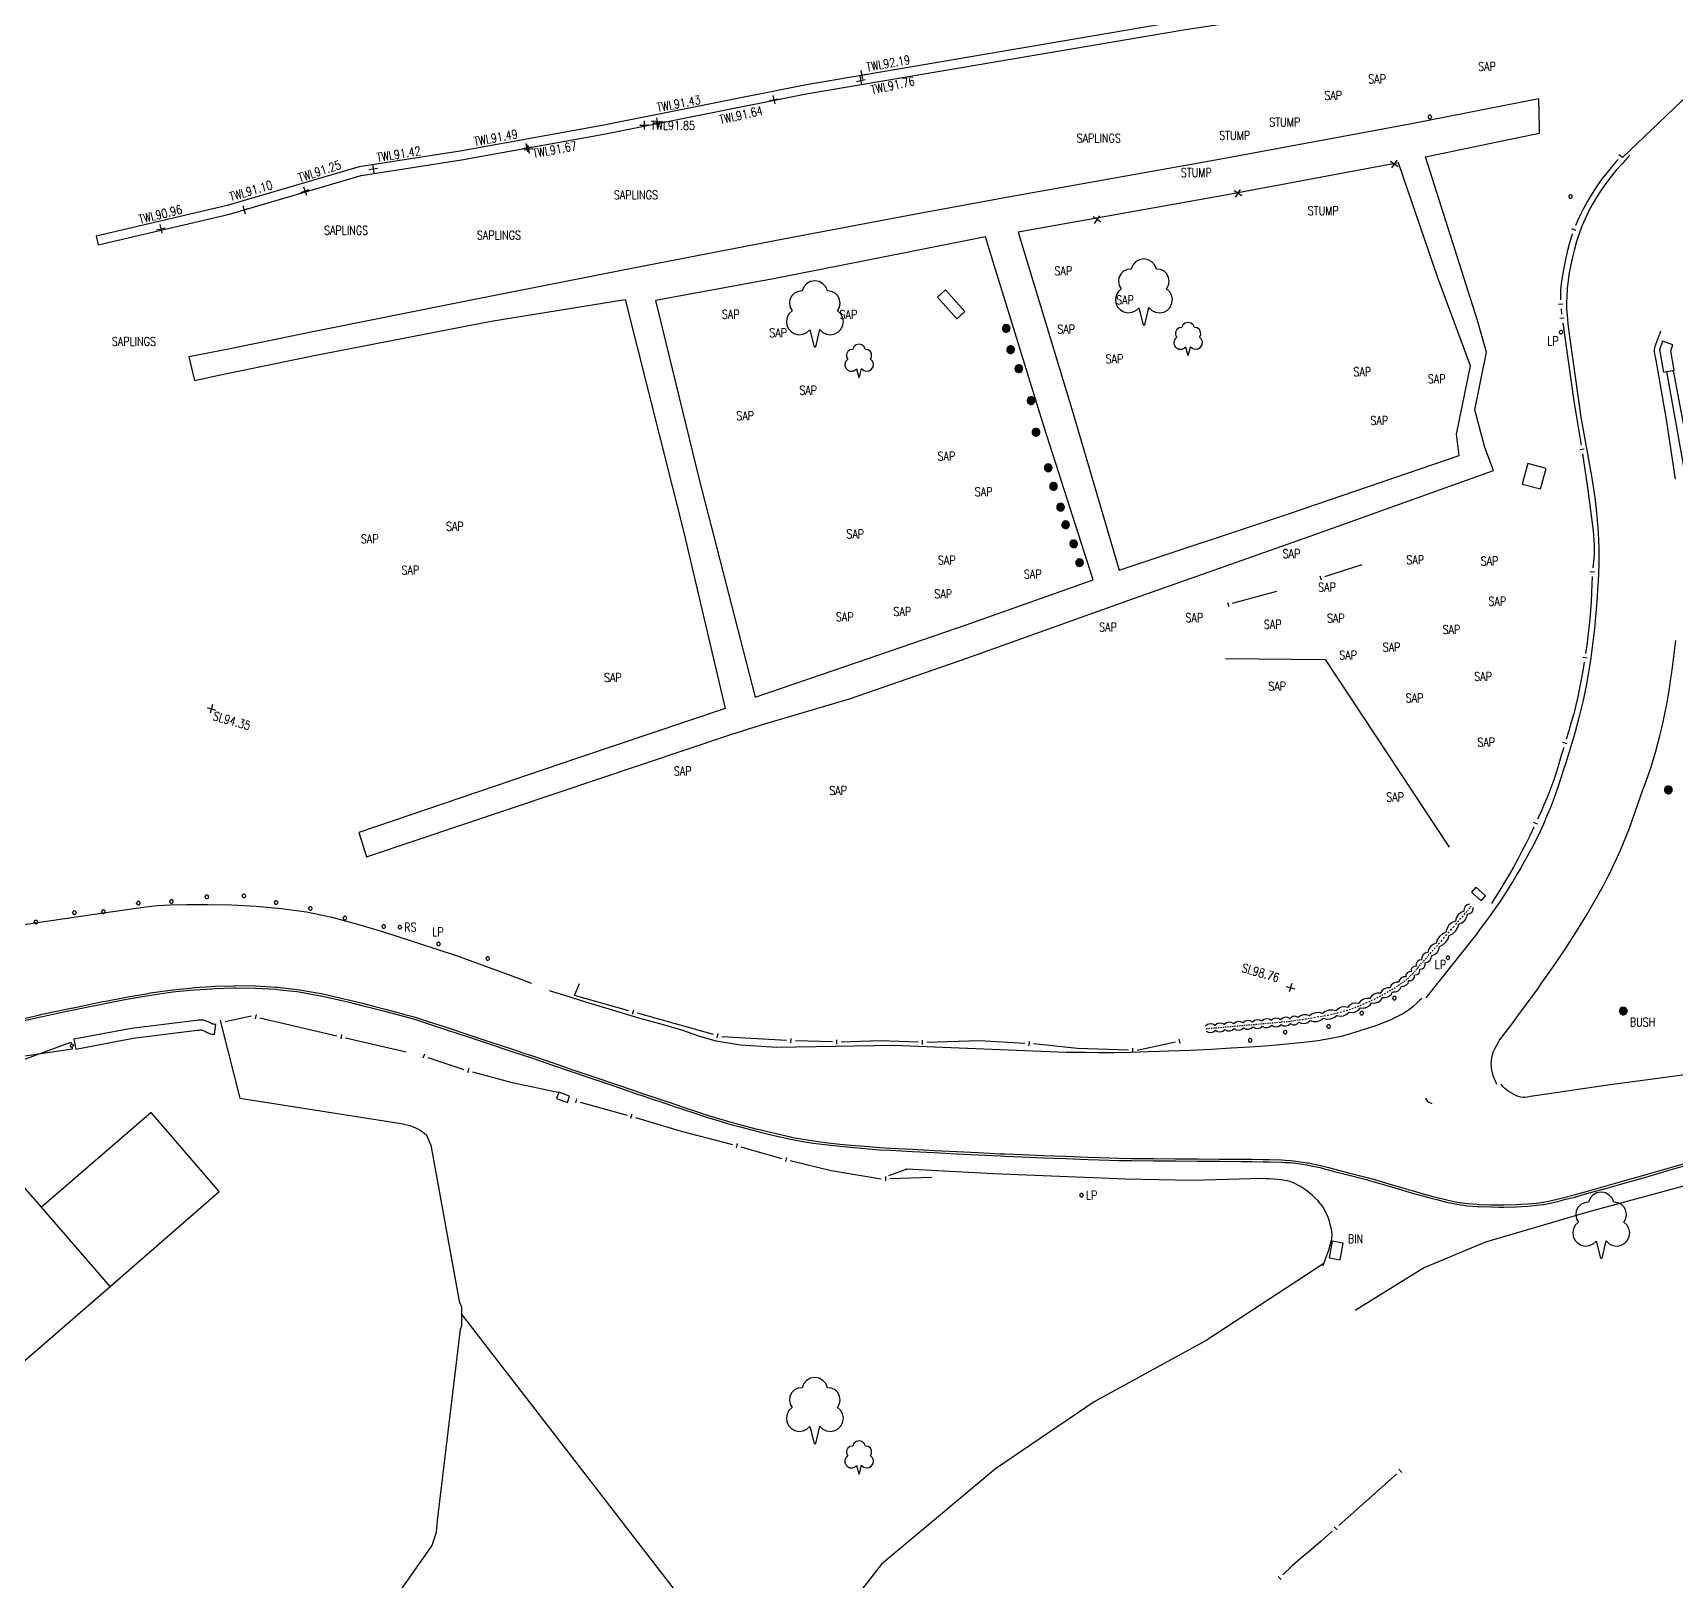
# Model space of a CAD drawing. Extents: x 427500 to 429848, y 434500 to 436505.
# Drawn here: x 428090.5 to 428165.4, y 435957.2 to 436027.8 of the extents above; entities that cross this region are included whole.
import ezdxf

# ---------------------------------------------------------------- set-up
doc = ezdxf.new("R2010")
doc.units = 0
doc.layers.get('0').update_dxf_attribs({"color": 222})
doc.layers.add('LPTIP_Ex_Base', color=8, linetype='Continuous')
doc.styles.get("Standard").update_dxf_attribs({"font": 'romans.shx'})

# ---------------------------------------------------------------- blocks, each defined once
blk = doc.blocks.new('FENCE_UP')
at = {"color": 0, "linetype": 'ByBlock', "flags": 128}
blk.add_lwpolyline([(0, 0.5), (0, -0.5)], dxfattribs=at)
blk = doc.blocks.new('GATE')
at = {"color": 0, "linetype": 'ByBlock', "flags": 128}
for points in [[(-0.450902, 0), (-0.451904, 0.007014), (-0.455912, 0.014028), (-0.460922, 0.019038), (-0.467936, 0.023046), (-0.475952, 0.024048), (-0.482966, 0.023046), (-0.48998, 0.019038), (-0.49499, 0.014028), (-0.498998, 0.007014), (-0.5, 0), (-0.498998, -0.007014), (-0.49499, -0.014028), (-0.48998, -0.019038), (-0.482966, -0.023046), (-0.475952, -0.024048), (-0.467936, -0.023046), (-0.460922, -0.019038), (-0.455912, -0.014028), (-0.451904, -0.007014)], [(-0.475952, 0.024048), (-0.475952, 0.078156), (0.475952, -0.078156), (0.475952, -0.024048)], [(-0.475952, -0.024048), (-0.475952, -0.078156), (0.475952, 0.078156), (0.475952, 0.024048)], [(-0.450902, 0), (-0.451904, -0.007014)], [(0.5, 0), (0.498998, 0.007014), (0.49499, 0.014028), (0.48998, 0.019038), (0.482966, 0.023046), (0.475952, 0.024048), (0.467936, 0.023046), (0.460922, 0.019038), (0.455912, 0.014028), (0.451904, 0.007014), (0.450902, 0), (0.451904, -0.007014), (0.455912, -0.014028), (0.460922, -0.019038), (0.467936, -0.023046), (0.475952, -0.024048), (0.482966, -0.023046), (0.48998, -0.019038), (0.49499, -0.014028), (0.498998, -0.007014)], [(0.5, 0), (0.498998, -0.007014)]]:
    blk.add_lwpolyline(points, dxfattribs=at)
blk = doc.blocks.new('HEDGE_1')
at = {"color": 0, "linetype": 'ByBlock', "flags": 128}
for points in [[(0.5, 0.26977), (0.274775, 0.43994), (-0.000501, 0.5), (-0.274775, 0.43994), (-0.5, 0.26977)], [(-0.5, -0.270771), (-0.274775, -0.43994), (-0.000501, -0.5), (0.274775, -0.43994), (0.5, -0.270771)], [(-0.44995, -0.000501), (-0.320821, -0.000501)], [(-0.192693, -0.000501), (-0.063564, -0.000501)], [(0.063564, -0.000501), (0.191692, -0.000501)], [(0.320821, -0.000501), (0.448949, -0.000501)]]:
    blk.add_lwpolyline(points, dxfattribs=at)
blk = doc.blocks.new('CROSS_1')
at = {"color": 0, "linetype": 'ByBlock', "flags": 128}
for points in [[(-0.5, 0.5), (0.5, -0.5)], [(0.5, 0.5), (-0.5, -0.5)]]:
    blk.add_lwpolyline(points, dxfattribs=at)
blk = doc.blocks.new('CIRCL')
at = {"color": 0, "linetype": 'ByBlock', "flags": 128}
for points in [[(0.5, 0), (0.475, 0.154), (0.404, 0.293), (0.293, 0.404), (0.154, 0.475), (0, 0.5), (-0.154, 0.475), (-0.293, 0.404), (-0.404, 0.293), (-0.475, 0.154), (-0.5, 0), (-0.475, -0.154), (-0.404, -0.293), (-0.293, -0.404), (-0.154, -0.475), (0, -0.5), (0.154, -0.475), (0.293, -0.404), (0.404, -0.293), (0.475, -0.154)], [(0.5, 0), (0.475, -0.154)]]:
    blk.add_lwpolyline(points, dxfattribs=at)
blk = doc.blocks.new('MH_CIR2')
at = {"color": 0, "linetype": 'ByBlock', "flags": 128}
for points in [[(0.5, 0), (0.475, 0.154), (0.404, 0.293), (0.293, 0.404), (0.154, 0.475), (0, 0.5), (-0.154, 0.475), (-0.293, 0.404), (-0.404, 0.293), (-0.475, 0.154), (-0.5, 0), (-0.475, -0.154), (-0.404, -0.293), (-0.293, -0.404), (-0.154, -0.475), (0, -0.5), (0.154, -0.475), (0.293, -0.404), (0.404, -0.293), (0.475, -0.154)], [(-0.499, -0.033), (0.033, 0.499)], [(-0.496, 0.06), (-0.06, 0.496)], [(-0.488, -0.111), (0.111, 0.488)], [(-0.467, -0.18), (0.18, 0.467)], [(-0.467, 0.179), (-0.179, 0.467)], [(-0.438, -0.241), (0.241, 0.438)], [(-0.403, -0.296), (0.296, 0.403)], [(-0.362, -0.345), (0.345, 0.362)], [(-0.315, -0.388), (0.388, 0.315)], [(-0.263, -0.425), (0.425, 0.263)], [(-0.204, -0.456), (0.456, 0.204)], [(-0.138, -0.48), (0.48, 0.138)], [(-0.064, -0.496), (0.496, 0.064)], [(0.5, 0), (0.475, -0.154)], [(0.022, -0.5), (0.5, -0.022)], [(0.128, -0.483), (0.483, -0.128)], [(0.305, -0.396), (0.396, -0.305)]]:
    blk.add_lwpolyline(points, dxfattribs=at)
blk = doc.blocks.new('SPOT')
at = {"color": 0, "linetype": 'ByBlock', "flags": 128}
for points in [[(-0.5, 0), (0.5, 0)], [(0, 0.5), (0, -0.5)]]:
    blk.add_lwpolyline(points, dxfattribs=at)

msp = doc.modelspace()

# ---------------------------------------------------------------- linework, layer by layer
at = {"layer": 'LPTIP_Ex_Base', "color": 251, "true_color": 0x636466}
for p, q in [((428162.979, 436022.08), (428168.007, 436026.882)), ((428099.099, 435982.557), (428099.099, 435982.557)), ((428099.099, 435982.557), (428099.099, 435982.557)), ((428099.099, 435982.557), (428099.099, 435982.557)), ((428099.099, 435982.557), (428099.099, 435982.557)), ((428099.099, 435982.557), (428099.95, 435979.2)), ((428095.9, 435978.55), (428090.9, 435974.23)), ((428099, 435974.95), (428095.9, 435978.55)), ((428099.95, 435979.2), (428107.3, 435978.05)), ((428154, 435979.2), (428154.1, 435979.05)), ((428154.1, 435979.05), (428154.3, 435978.95)), ((428107.3, 435978.05), (428107.7, 435977.95)), ((428107.7, 435977.95), (428107.95, 435977.85)), ((428107.95, 435977.85), (428108.15, 435977.75)), ((428090.9, 435974.23), (428088.15, 435977.4)), ((428108.15, 435977.75), (428108.45, 435977.55)), ((428108.45, 435977.55), (428108.5, 435977.4)), ((428108.5, 435977.4), (428108.6, 435977.2)), ((428108.6, 435977.2), (428108.65, 435977.05)), ((428108.65, 435977.05), (428109.95, 435969.95)), ((428094.03, 435970.62), (428099, 435974.95)), ((428094.03, 435970.62), (428090.9, 435974.23)), ((428149.362, 435971.655), (428144, 435968.15)), ((428149.362, 435971.655), (428149.362, 435971.655)), ((428149.362, 435971.655), (428149.362, 435971.655)), ((428086.3, 435963.9), (428094.03, 435970.62)), ((428109.95, 435969.95), (428110, 435969.8)), ((428110, 435969.8), (428110.05, 435969.7)), ((428110.05, 435969.7), (428110.05, 435969.36)), ((428110.05, 435968.8), (428110, 435968.65)), ((428121.9, 435954.05), (428110.05, 435969.36)), ((428110.05, 435969.36), (428110.05, 435968.8)), ((428110, 435968.65), (428108.95, 435959.95)), ((428144, 435968.15), (428138.9, 435965.35)), ((428138.9, 435965.35), (428134.4, 435962.3)), ((428134.4, 435962.3), (428129.2, 435957.95)), ((428108.95, 435959.95), (428108.9, 435959.4)), ((428108.9, 435959.4), (428108.7, 435958.8)), ((428108.7, 435958.8), (428106.72, 435955.99)), ((428129.2, 435957.95), (428127.45, 435955.7))]:
    msp.add_line(p, q, dxfattribs=at)
at = {"layer": 'LPTIP_Ex_Base', "color": 251, "true_color": 0x636466, "flags": 128}
for points in [[(428125.687, 436025.38), (428116.474, 436023.545), (428109.99, 436022.369), (428105.387, 436021.658), (428099.374, 436019.895), (428093.391, 436018.495), (428093.482, 436018.106), (428099.476, 436019.508), (428105.474, 436021.267), (428110.056, 436021.974), (428116.549, 436023.152), (428125.765, 436024.988), (428143.067, 436027.929), (428148.968, 436028.825), (428158.365, 436030.394), (428158.299, 436030.788), (428148.905, 436029.22), (428143.007, 436028.325)], [(428156.709, 436008.867), (428156.249, 436010.58), (428156.781, 436013.204), (428156.368, 436014.653), (428154.001, 436022.114), (428158.309, 436023.015), (428159.202, 436023.202), (428159.196, 436023.454), (428159.166, 436024.766), (428153.286, 436023.599), (428144.592, 436021.997), (428135.075, 436020.297), (428130.695, 436019.484), (428124.739, 436018.358), (428118.12, 436017.081), (428110.191, 436015.525), (428103.275, 436014.135), (428099.427, 436013.343), (428097.629, 436013.005), (428097.878, 436011.918), (428099.065, 436012.172), (428103.409, 436013.068), (428111.407, 436014.624), (428117.516, 436015.606), (428120.185, 436004.988), (428122.069, 435996.966), (428115.386, 435994.718), (428105.38, 435991.314), (428105.729, 435990.205), (428112.292, 435992.399), (428122.282, 435995.767), (428123.779, 435996.242), (428127.742, 435997.407), (428133.098, 435999.261), (428140.522, 436001.915), (428148.964, 436004.899), (428157.101, 436007.82)], [(428155.421, 436009.466), (428156.061, 436012.586), (428154.57, 436016.607), (428152.766, 436021.85), (428144.883, 436020.375), (428135.427, 436018.676), (428137.929, 436010.464), (428140.037, 436003.271), (428147.846, 436005.872), (428155.543, 436008.503)], [(428128.523, 436017.394), (428124.28, 436016.556), (428118.898, 436015.57), (428120.887, 436007.41), (428123.44, 435997.483), (428127.617, 435998.906), (428133.063, 436000.781), (428138.859, 436002.835), (428136.611, 436009.797), (428134.28, 436017.372), (428133.944, 436018.466)], [(428132.118, 436016.05), (428131.752, 436015.724), (428132.634, 436014.734), (428133, 436015.06)], [(428165.346, 436012.389), (428165.188, 436013.279), (428165.278, 436013.551), (428164.804, 436013.709), (428164.674, 436013.317), (428164.854, 436012.302)], [(428159.249, 436006.976), (428159.5, 436007.913), (428158.665, 436008.136), (428158.414, 436007.199)], [(428156.095, 435988.59), (428156.541, 435988.193), (428156.741, 435988.417), (428156.294, 435988.814)], [(428092.469, 435981.439), (428095.079, 435981.927), (428098.006, 435982.296), (428098.104, 435982.304), (428098.165, 435982.308), (428098.196, 435982.308), (428098.22, 435982.305), (428098.253, 435982.298), (428098.289, 435982.286), (428098.332, 435982.264), (428098.388, 435982.233), (428098.454, 435982.196), (428098.529, 435982.161), (428098.604, 435982.138), (428098.67, 435982.124), (428098.724, 435982.115), (428098.763, 435982.11), (428098.789, 435982.106), (428098.858, 435982.551), (428098.828, 435982.556), (428098.79, 435982.561), (428098.753, 435982.567), (428098.718, 435982.574), (428098.689, 435982.583), (428098.658, 435982.597), (428098.609, 435982.625), (428098.543, 435982.662), (428098.462, 435982.702), (428098.373, 435982.732), (428098.296, 435982.749), (428098.227, 435982.758), (428098.153, 435982.758), (428098.07, 435982.753), (428097.958, 435982.744), (428095.01, 435982.372), (428092.387, 435981.882)], [(428114.39, 435979.182), (428114.88, 435979.008), (428114.98, 435979.29), (428114.49, 435979.465)], [(428149.749, 435972.683), (428149.606, 435971.92), (428150.11, 435971.826), (428150.252, 435972.589)]]:
    msp.add_lwpolyline(points, close=True, dxfattribs=at)
for points in [[(428163.321, 436022.196), (428163.169, 436022.025), (428162.952, 436021.787), (428162.701, 436021.505), (428162.447, 436021.202), (428162.219, 436020.903), (428162.015, 436020.603), (428161.813, 436020.287), (428161.62, 436019.96), (428161.44, 436019.627), (428161.278, 436019.291), (428161.135, 436018.951), (428161.008, 436018.605), (428160.895, 436018.254), (428160.795, 436017.9), (428160.706, 436017.546), (428160.627, 436017.192), (428160.559, 436016.835), (428160.504, 436016.477), (428160.464, 436016.117), (428160.442, 436015.756), (428160.433, 436015.446), (428160.437, 436015.187), (428160.458, 436014.901), (428160.5, 436014.508), (428160.57, 436013.93), (428161.082, 436010.248), (428161.573, 436007.558), (428161.667, 436006.977), (428161.725, 436006.583), (428161.759, 436006.295), (428161.783, 436006.034), (428161.81, 436005.72), (428161.842, 436005.354), (428161.869, 436004.989), (428161.89, 436004.623), (428161.904, 436004.258), (428161.91, 436003.89), (428161.905, 436003.52), (428161.892, 436003.148), (428161.872, 436002.775), (428161.849, 436002.405), (428161.824, 436002.037), (428161.799, 436001.674), (428161.772, 436001.315), (428161.741, 436000.957), (428161.707, 436000.599), (428161.668, 436000.24), (428161.624, 435999.88), (428161.578, 435999.52), (428161.527, 435999.159), (428161.471, 435998.797), (428161.409, 435998.435), (428161.34, 435998.07), (428161.266, 435997.702), (428161.186, 435997.334), (428161.102, 435996.968), (428161.013, 435996.606), (428160.92, 435996.249), (428160.822, 435995.895), (428160.719, 435995.543), (428160.613, 435995.192), (428160.506, 435994.84), (428160.397, 435994.488), (428160.287, 435994.135), (428160.174, 435993.782), (428160.056, 435993.431), (428159.932, 435993.081), (428159.802, 435992.731), (428159.667, 435992.382), (428159.526, 435992.034), (428159.379, 435991.69), (428159.225, 435991.35), (428159.063, 435991.014), (428158.894, 435990.682), (428158.718, 435990.354), (428158.539, 435990.029), (428158.356, 435989.708), (428158.171, 435989.39), (428157.981, 435989.076), (428157.788, 435988.766), (428157.59, 435988.459), (428157.389, 435988.154), (428157.165, 435987.83), (428156.92, 435987.486), (428156.679, 435987.156), (428156.471, 435986.872), (428156.322, 435986.67), (428154.025, 435983.766)], [(428162.774, 436021.991), (428162.62, 436021.814), (428162.342, 436021.482), (428162.062, 436021.128), (428161.815, 436020.782), (428161.598, 436020.444), (428161.388, 436020.093), (428161.188, 436019.731), (428161.005, 436019.36), (428160.841, 436018.983), (428160.841, 436018.983)], [(428163.031, 436022.298), (428163.031, 436022.298)], [(428160.702, 436018.607), (428160.697, 436018.594), (428160.57, 436018.194), (428160.461, 436017.787), (428160.369, 436017.379), (428160.296, 436016.972), (428160.234, 436016.627), (428160.183, 436016.34), (428160.153, 436016.024), (428160.156, 436015.59), (428160.156, 436015.59)], [(428160.186, 436015.191), (428160.203, 436014.951), (428160.203, 436014.951)], [(428160.26, 436014.555), (428160.771, 436010.975), (428161.105, 436008.975), (428161.105, 436008.975)], [(428165.397, 436007.419), (428164.988, 436010.136), (428164.521, 436012.841), (428164.512, 436012.878), (428164.498, 436012.931), (428164.483, 436012.991), (428164.469, 436013.055), (428164.459, 436013.114), (428164.452, 436013.168), (428164.447, 436013.222), (428164.444, 436013.276), (428164.445, 436013.333), (428164.453, 436013.395), (428164.468, 436013.463), (428164.49, 436013.536), (428164.516, 436013.612), (428164.545, 436013.689), (428164.575, 436013.767), (428164.609, 436013.852), (428164.648, 436013.946), (428164.687, 436014.037), (428164.722, 436014.116), (428164.746, 436014.171)], [(428165.3, 436012.378), (428167.524, 436000.515), (428168.616, 435994.292), (428168.222, 435994.222), (428167.131, 436000.445), (428165.006, 436012.326)], [(428161.164, 436008.579), (428161.391, 436007.048), (428161.645, 436005.071), (428161.688, 436004.429), (428161.688, 436003.992), (428161.663, 436003.673), (428161.629, 436003.385), (428161.629, 436003.385)], [(428149.413, 436002.98), (428151.111, 436003.527)], [(428149.032, 436002.857), (428149.032, 436002.857)], [(428161.6, 436002.986), (428161.588, 436002.635), (428161.571, 436002.231), (428161.55, 436001.829), (428161.524, 436001.428), (428161.492, 436001.031), (428161.453, 436000.637), (428161.408, 436000.246), (428161.358, 435999.857), (428161.303, 435999.468), (428161.303, 435999.468)], [(428145.2, 436001.76), (428147.224, 436002.32)], [(428144.814, 436001.653), (428144.814, 436001.653)], [(428157.259, 435979.822), (428157.222, 435979.911), (428157.169, 435980.036), (428157.109, 435980.182), (428157.057, 435980.335), (428157.023, 435980.48), (428157.008, 435980.617), (428157.003, 435980.757), (428157.009, 435980.897), (428157.027, 435981.037), (428157.056, 435981.175), (428157.108, 435981.32), (428157.181, 435981.475), (428157.26, 435981.622), (428157.332, 435981.749), (428157.381, 435981.838), (428157.532, 435982.039), (428157.745, 435982.322), (428157.994, 435982.653), (428158.25, 435982.995), (428158.485, 435983.313), (428158.699, 435983.606), (428158.91, 435983.898), (428159.12, 435984.19), (428159.329, 435984.484), (428159.538, 435984.782), (428159.749, 435985.084), (428159.961, 435985.39), (428160.172, 435985.699), (428160.38, 435986.009), (428160.585, 435986.321), (428160.786, 435986.634), (428160.985, 435986.949), (428161.181, 435987.266), (428161.373, 435987.584), (428161.56, 435987.903), (428161.743, 435988.224), (428161.922, 435988.546), (428162.097, 435988.869), (428162.267, 435989.194), (428162.431, 435989.52), (428162.589, 435989.847), (428162.742, 435990.176), (428162.89, 435990.506), (428163.033, 435990.838), (428163.171, 435991.175), (428163.303, 435991.515), (428163.429, 435991.859), (428163.55, 435992.206), (428163.671, 435992.554), (428163.792, 435992.902), (428163.917, 435993.252), (428164.044, 435993.603), (428164.169, 435993.955), (428164.289, 435994.307), (428164.401, 435994.661), (428164.504, 435995.015), (428164.601, 435995.369), (428164.692, 435995.724), (428164.778, 435996.08), (428164.858, 435996.438), (428164.933, 435996.798), (428165.001, 435997.159), (428165.064, 435997.521), (428165.123, 435997.883), (428165.18, 435998.246), (428165.234, 435998.608), (428165.285, 435998.971), (428165.333, 435999.334), (428165.377, 435999.698), (428165.418, 436000.063)], [(428144.887, 435999.239), (428149.429, 435999.199), (428155.083, 435990.645)], [(428161.241, 435999.073), (428161.177, 435998.685), (428161.106, 435998.291), (428161.031, 435997.896), (428160.948, 435997.503), (428160.859, 435997.113), (428160.76, 435996.725), (428160.652, 435996.339), (428160.538, 435995.954), (428160.422, 435995.573), (428160.422, 435995.573)], [(428160.306, 435995.19), (428160.195, 435994.819), (428160.084, 435994.448), (428159.971, 435994.079), (428159.851, 435993.712), (428159.721, 435993.347), (428159.58, 435992.985), (428159.431, 435992.626), (428159.274, 435992.269), (428159.112, 435991.912), (428159.112, 435991.912)], [(428158.942, 435991.55), (428158.769, 435991.188), (428158.588, 435990.82), (428158.401, 435990.453), (428158.21, 435990.09), (428158.018, 435989.736), (428157.806, 435989.367), (428157.575, 435988.979), (428157.348, 435988.609), (428157.153, 435988.295), (428157.016, 435988.07)], [(428087.644, 435986.915), (428088.315, 435986.858), (428093.737, 435987.65), (428094.907, 435987.812), (428095.666, 435987.92), (428096.217, 435987.985), (428096.767, 435988.017), (428097.521, 435988.028), (428098.501, 435988.027), (428099.569, 435988.006), (428100.693, 435987.952), (428101.843, 435987.85), (428102.985, 435987.687), (428104.136, 435987.445), (428105.317, 435987.133), (428106.505, 435986.777), (428107.673, 435986.404), (428108.797, 435986.04), (428109.949, 435985.653), (428111.145, 435985.223), (428112.278, 435984.802), (428113.242, 435984.438)], [(428089.976, 435982.803), (428090.769, 435982.989), (428090.925, 435983.025), (428091.748, 435983.2), (428091.885, 435983.229), (428092.728, 435983.401), (428092.855, 435983.427), (428093.708, 435983.599), (428093.846, 435983.627), (428094.69, 435983.79), (428094.859, 435983.822), (428095.676, 435983.963), (428095.877, 435983.998), (428096.666, 435984.11), (428096.889, 435984.142), (428097.662, 435984.22), (428097.877, 435984.242), (428098.662, 435984.291), (428098.826, 435984.301), (428099.662, 435984.327), (428099.746, 435984.329), (428100.659, 435984.319), (428100.667, 435984.319), (428101.594, 435984.264), (428101.667, 435984.256), (428102.569, 435984.158), (428102.664, 435984.142), (428103.649, 435983.969), (428103.675, 435983.964), (428104.627, 435983.748), (428104.899, 435983.686), (428105.599, 435983.509), (428106.103, 435983.381), (428106.567, 435983.258), (428107.147, 435983.104), (428107.534, 435983.004), (428107.899, 435982.91), (428108.494, 435982.713), (428109.443, 435982.399), (428110.393, 435982.085), (428111.342, 435981.771), (428112.292, 435981.457), (428112.946, 435981.241), (428113.241, 435981.141), (428114.187, 435980.818), (428115.134, 435980.496), (428116.08, 435980.173), (428117.027, 435979.851), (428117.974, 435979.528), (428118.402, 435979.382), (428118.921, 435979.21), (428119.099, 435979.152), (428119.869, 435978.89), (428120.072, 435978.821), (428120.818, 435978.575), (428121.21, 435978.446), (428121.77, 435978.276), (428122.401, 435978.083), (428122.729, 435977.998), (428123.535, 435977.788), (428123.696, 435977.75), (428124.455, 435977.572), (428124.67, 435977.523), (428125.231, 435977.397), (428125.647, 435977.326), (428126.104, 435977.248), (428126.634, 435977.185), (428127.315, 435977.104), (428127.627, 435977.077), (428128.623, 435976.991), (428129.099, 435976.949), (428129.619, 435976.922), (428130.617, 435976.871), (428131.616, 435976.819), (428132.615, 435976.768), (428133.613, 435976.716), (428134.612, 435976.665), (428134.812, 435976.655), (428135.611, 435976.624), (428136.61, 435976.586), (428137.609, 435976.548), (428138.608, 435976.51), (428139.608, 435976.472), (428140.022, 435976.456), (428140.606, 435976.452), (428141.606, 435976.445), (428142.606, 435976.438), (428143.606, 435976.431), (428144.606, 435976.425), (428145.606, 435976.418), (428146.066, 435976.415), (428146.606, 435976.403), (428146.888, 435976.397), (428147.444, 435976.382), (428147.607, 435976.372), (428147.851, 435976.358), (428148.215, 435976.317), (428148.605, 435976.256), (428148.659, 435976.247), (428149.214, 435976.131), (428149.585, 435976.034), (428149.812, 435975.974), (428150.553, 435975.784), (428151.339, 435975.582), (428151.521, 435975.529), (428152.481, 435975.249), (428153.441, 435974.97), (428153.897, 435974.837), (428154.169, 435974.768), (428154.405, 435974.706), (428154.541, 435974.669), (428154.982, 435974.56), (428155.375, 435974.479), (428155.455, 435974.463), (428155.939, 435974.395), (428156.361, 435974.364), (428156.446, 435974.358), (428157.005, 435974.338), (428157.357, 435974.336), (428157.578, 435974.335), (428158.141, 435974.349), (428158.354, 435974.362), (428158.657, 435974.38), (428159.061, 435974.415), (428159.346, 435974.45), (428159.367, 435974.452), (428159.688, 435974.514), (428160.125, 435974.62), (428160.315, 435974.669), (428160.784, 435974.789), (428161.279, 435974.928), (428162.242, 435975.199), (428163.205, 435975.47), (428163.696, 435975.609), (428164.166, 435975.744), (428165.127, 435976.02), (428166.088, 435976.296)], [(428089.999, 435982.705), (428090.792, 435982.891), (428090.946, 435982.928), (428091.768, 435983.102), (428091.905, 435983.131), (428092.748, 435983.303), (428092.875, 435983.329), (428093.728, 435983.501), (428093.866, 435983.529), (428094.709, 435983.691), (428094.877, 435983.724), (428095.693, 435983.865), (428095.893, 435983.899), (428096.681, 435984.011), (428096.899, 435984.043), (428097.672, 435984.121), (428097.883, 435984.142), (428098.668, 435984.191), (428098.829, 435984.201), (428099.665, 435984.227), (428099.745, 435984.229), (428100.658, 435984.219), (428100.661, 435984.219), (428101.583, 435984.165), (428101.656, 435984.157), (428102.552, 435984.06), (428102.647, 435984.043), (428103.632, 435983.87), (428103.656, 435983.866), (428104.605, 435983.651), (428104.876, 435983.589), (428105.574, 435983.412), (428106.077, 435983.284), (428106.542, 435983.161), (428107.122, 435983.007), (428107.509, 435982.907), (428107.868, 435982.815), (428108.463, 435982.618), (428109.412, 435982.304), (428110.361, 435981.99), (428111.311, 435981.676), (428112.26, 435981.362), (428112.914, 435981.146), (428113.208, 435981.046), (428114.155, 435980.723), (428115.102, 435980.401), (428116.048, 435980.079), (428116.995, 435979.756), (428117.941, 435979.434), (428118.371, 435979.287), (428118.89, 435979.115), (428119.067, 435979.057), (428119.837, 435978.795), (428120.04, 435978.726), (428120.786, 435978.48), (428121.179, 435978.351), (428121.741, 435978.18), (428122.374, 435977.987), (428122.704, 435977.901), (428123.513, 435977.691), (428123.673, 435977.653), (428124.433, 435977.474), (428124.648, 435977.426), (428125.214, 435977.299), (428125.63, 435977.228), (428126.092, 435977.148), (428126.622, 435977.085), (428127.304, 435977.005), (428127.618, 435976.977), (428128.614, 435976.891), (428129.092, 435976.85), (428129.614, 435976.823), (428130.612, 435976.771), (428131.611, 435976.72), (428132.61, 435976.668), (428133.608, 435976.617), (428134.607, 435976.565), (428134.807, 435976.555), (428135.607, 435976.524), (428136.606, 435976.486), (428137.605, 435976.448), (428138.605, 435976.41), (428139.604, 435976.372), (428140.02, 435976.356), (428140.605, 435976.352), (428141.605, 435976.345), (428142.605, 435976.338), (428143.605, 435976.331), (428144.605, 435976.325), (428145.605, 435976.318), (428146.064, 435976.315), (428146.604, 435976.303), (428146.886, 435976.297), (428147.441, 435976.282), (428147.602, 435976.273), (428147.84, 435976.259), (428148.204, 435976.218), (428148.589, 435976.157), (428148.639, 435976.149), (428149.194, 435976.033), (428149.559, 435975.937), (428149.787, 435975.877), (428150.528, 435975.687), (428151.313, 435975.486), (428151.493, 435975.433), (428152.453, 435975.153), (428153.413, 435974.874), (428153.873, 435974.74), (428154.145, 435974.671), (428154.379, 435974.609), (428154.517, 435974.572), (428154.957, 435974.463), (428155.355, 435974.381), (428155.441, 435974.364), (428155.925, 435974.296), (428156.354, 435974.264), (428156.442, 435974.258), (428157.001, 435974.238), (428157.357, 435974.236), (428157.581, 435974.235), (428158.144, 435974.249), (428158.36, 435974.262), (428158.666, 435974.28), (428159.07, 435974.315), (428159.358, 435974.351), (428159.385, 435974.354), (428159.707, 435974.416), (428160.148, 435974.523), (428160.34, 435974.572), (428160.811, 435974.693), (428161.306, 435974.832), (428162.269, 435975.103), (428163.232, 435975.374), (428163.723, 435975.512), (428164.194, 435975.648), (428165.155, 435975.924), (428166.116, 435976.2)], [(428153.834, 435983.744), (428153.733, 435983.65), (428153.597, 435983.518), (428153.429, 435983.363), (428153.227, 435983.204), (428152.994, 435983.055), (428152.724, 435982.917), (428152.419, 435982.776), (428152.082, 435982.637), (428151.721, 435982.502), (428151.341, 435982.373), (428150.96, 435982.25), (428150.575, 435982.131), (428150.158, 435982.018), (428149.681, 435981.912), (428149.115, 435981.816), (428148.443, 435981.731), (428147.684, 435981.656), (428146.863, 435981.588), (428146.009, 435981.528), (428145.147, 435981.472), (428144.241, 435981.421), (428143.272, 435981.376), (428142.297, 435981.337), (428141.37, 435981.306), (428140.547, 435981.283), (428139.809, 435981.272), (428139.118, 435981.271), (428138.504, 435981.277), (428137.997, 435981.284), (428137.626, 435981.288), (428129.749, 435981.607), (428124.435, 435981.507), (428122.777, 435981.622), (428121.667, 435981.803), (428120.869, 435982.031), (428120.148, 435982.285), (428119.269, 435982.547), (428118.146, 435982.85), (428116.938, 435983.205), (428115.77, 435983.565), (428114.769, 435983.879), (428114.059, 435984.098)], [(428117.686, 435983.181), (428115.199, 435983.877), (428115.437, 435984.433)], [(428121.538, 435982.102), (428118.071, 435983.073)], [(428098.882, 435982.613), (428098.882, 435982.613)], [(428099.273, 435982.697), (428100.478, 435982.955), (428100.478, 435982.955)], [(428100.867, 435982.864), (428104.374, 435982.048)], [(428150.798, 435969.539), (428153.907, 435971.468), (428156.754, 435972.655), (428161.472, 435974.025), (428166.671, 435975.451), (428172.711, 435976.978), (428187.592, 435980.775), (428195.338, 435982.358)], [(428104.763, 435981.957), (428107.524, 435981.315)], [(428124.877, 435981.833), (428121.923, 435981.995), (428121.923, 435981.995)], [(428126.965, 435981.768), (428125.276, 435981.811), (428125.276, 435981.811)], [(428130.875, 435981.75), (428129.138, 435981.813), (428127.365, 435981.757), (428127.365, 435981.757)], [(428135.74, 435981.694), (428133.648, 435981.809), (428131.275, 435981.735), (428131.275, 435981.735)], [(428140.457, 435981.389), (428138.14, 435981.469), (428136.139, 435981.672), (428136.139, 435981.672)], [(428142.601, 435981.75), (428140.857, 435981.375), (428140.857, 435981.375)], [(428142.992, 435981.835), (428142.992, 435981.835)], [(428108.139, 435981.179), (428108.139, 435981.179)], [(428108.519, 435981.052), (428110.168, 435980.502), (428110.168, 435980.502)], [(428171.081, 435981.231), (428167.084, 435980.424), (428162.322, 435979.785), (428158.997, 435979.302), (428158.791, 435979.272), (428158.649, 435979.249), (428158.546, 435979.235), (428158.455, 435979.233), (428158.352, 435979.244), (428158.234, 435979.274), (428158.119, 435979.32), (428158.009, 435979.376), (428157.904, 435979.437), (428157.808, 435979.498), (428157.716, 435979.565), (428157.628, 435979.642), (428157.548, 435979.719), (428157.481, 435979.786), (428157.433, 435979.833)], [(428110.554, 435980.397), (428112.301, 435979.921), (428114.449, 435979.474)], [(428115.078, 435979.13), (428115.078, 435979.13)], [(428115.463, 435979.022), (428117.6, 435978.424), (428117.6, 435978.424)], [(428117.983, 435978.311), (428120.069, 435977.694), (428122.41, 435977.083), (428122.41, 435977.083)], [(428122.795, 435976.974), (428124.65, 435976.451), (428124.65, 435976.451)], [(428125.039, 435976.355), (428126.912, 435975.894), (428129.182, 435975.519), (428129.182, 435975.519)], [(428149.331, 435971.568), (428149.394, 435971.741), (428149.488, 435971.99), (428149.59, 435972.274), (428149.68, 435972.553), (428149.734, 435972.789), (428149.748, 435972.976), (428149.736, 435973.14), (428149.706, 435973.289), (428149.665, 435973.432), (428149.621, 435973.576), (428149.575, 435973.722), (428149.523, 435973.863), (428149.461, 435974.001), (428149.389, 435974.136), (428149.304, 435974.268), (428149.203, 435974.4), (428149.088, 435974.532), (428148.963, 435974.659), (428148.834, 435974.78), (428148.707, 435974.89), (428148.578, 435974.989), (428148.445, 435975.082), (428148.311, 435975.165), (428148.179, 435975.239), (428148.051, 435975.303), (428147.933, 435975.354), (428147.823, 435975.394), (428147.713, 435975.425), (428147.595, 435975.45), (428147.459, 435975.473), (428147.287, 435975.493), (428147.086, 435975.508), (428146.882, 435975.519), (428146.704, 435975.527), (428146.58, 435975.533), (428143.344, 435975.44), (428140.348, 435975.506), (428134.303, 435975.752), (428130.348, 435975.955), (428130.35, 435975.966), (428129.522, 435975.663)], [(428129.582, 435975.533), (428131.492, 435975.602)], [(428152.704, 435962.074), (428150.054, 435959.718), (428150.054, 435959.718)], [(428153.003, 435962.34), (428153.003, 435962.34)], [(428149.753, 435959.454), (428149.243, 435959.007), (428148.693, 435958.535), (428148.293, 435958.193), (428147.931, 435957.872), (428147.497, 435957.461), (428147.497, 435957.461)]]:
    msp.add_lwpolyline(points, dxfattribs=at)
at = {"layer": 'LPTIP_Ex_Base', "color": 251, "true_color": 0x636466}
for points in [[(428140.126, 436016.097), (428139.99, 436015.969), (428139.901, 436015.806), (428139.866, 436015.623), (428139.888, 436015.439), (428139.967, 436015.27), (428140.094, 436015.134), (428140.256, 436015.043), (428140.439, 436015.007), (428140.624, 436015.028), (428140.793, 436015.106), (428140.93, 436015.232), (428140.931, 436015.235), (428141.132, 436014.461), (428141.212, 436014.461), (428141.393, 436015.244), (428141.393, 436015.244), (428141.529, 436015.113), (428141.699, 436015.031), (428141.885, 436015.007), (428142.07, 436015.041), (428142.236, 436015.131), (428142.364, 436015.269), (428142.444, 436015.439), (428142.467, 436015.626), (428142.43, 436015.811), (428142.338, 436015.975), (428142.199, 436016.102), (428142.287, 436016.259), (428142.319, 436016.436), (428142.294, 436016.615), (428142.212, 436016.775), (428142.083, 436016.901), (428141.92, 436016.979), (428141.741, 436017), (428141.741, 436017), (428141.664, 436017.184), (428141.531, 436017.331), (428141.356, 436017.427), (428141.16, 436017.461), (428140.964, 436017.427), (428140.789, 436017.331), (428140.656, 436017.184), (428140.579, 436017), (428140.399, 436016.978), (428140.236, 436016.9), (428140.107, 436016.773), (428140.025, 436016.611), (428140.001, 436016.431), (428140.036, 436016.254), (428140.126, 436016.097)], [(428125.126, 436015.097), (428124.99, 436014.969), (428124.901, 436014.806), (428124.866, 436014.623), (428124.888, 436014.439), (428124.967, 436014.27), (428125.094, 436014.134), (428125.256, 436014.043), (428125.439, 436014.007), (428125.624, 436014.028), (428125.793, 436014.106), (428125.93, 436014.232), (428125.931, 436014.235), (428126.132, 436013.461), (428126.212, 436013.461), (428126.393, 436014.244), (428126.393, 436014.244), (428126.529, 436014.113), (428126.699, 436014.031), (428126.885, 436014.007), (428127.07, 436014.041), (428127.236, 436014.131), (428127.364, 436014.269), (428127.444, 436014.439), (428127.467, 436014.626), (428127.43, 436014.811), (428127.338, 436014.975), (428127.199, 436015.102), (428127.287, 436015.259), (428127.319, 436015.436), (428127.294, 436015.615), (428127.212, 436015.775), (428127.083, 436015.901), (428126.92, 436015.979), (428126.741, 436016), (428126.741, 436016), (428126.664, 436016.184), (428126.531, 436016.331), (428126.356, 436016.427), (428126.16, 436016.461), (428125.964, 436016.427), (428125.789, 436016.331), (428125.656, 436016.184), (428125.579, 436016), (428125.399, 436015.978), (428125.236, 436015.9), (428125.107, 436015.773), (428125.025, 436015.611), (428125.001, 436015.431), (428125.036, 436015.254), (428125.126, 436015.097)], [(428142.663, 436013.887), (428142.648, 436013.876), (428142.634, 436013.864), (428142.62, 436013.852), (428142.608, 436013.838), (428142.596, 436013.824), (428142.585, 436013.808), (428142.575, 436013.793), (428142.566, 436013.776), (428142.558, 436013.759), (428142.551, 436013.742), (428142.545, 436013.724), (428142.54, 436013.706), (428142.537, 436013.688), (428142.535, 436013.669), (428142.533, 436013.651), (428142.533, 436013.632), (428142.534, 436013.613), (428142.537, 436013.595), (428142.54, 436013.576), (428142.545, 436013.558), (428142.55, 436013.541), (428142.557, 436013.523), (428142.565, 436013.506), (428142.574, 436013.49), (428142.584, 436013.474), (428142.595, 436013.459), (428142.607, 436013.444), (428142.619, 436013.431), (428142.633, 436013.418), (428142.647, 436013.406), (428142.662, 436013.395), (428142.678, 436013.385), (428142.694, 436013.376), (428142.711, 436013.367), (428142.729, 436013.36), (428142.746, 436013.355), (428142.764, 436013.35), (428142.783, 436013.346), (428142.801, 436013.344), (428142.82, 436013.342), (428142.838, 436013.342), (428142.857, 436013.343), (428142.876, 436013.345), (428142.894, 436013.349), (428142.912, 436013.353), (428142.93, 436013.359), (428142.947, 436013.365), (428142.964, 436013.373), (428142.981, 436013.382), (428142.997, 436013.392), (428143.012, 436013.403), (428143.027, 436013.414), (428143.04, 436013.427), (428143.053, 436013.441), (428143.065, 436013.455), (428143.066, 436013.456), (428143.167, 436013.069), (428143.194, 436013.069), (428143.297, 436013.461), (428143.297, 436013.461), (428143.395, 436013.377), (428143.52, 436013.343), (428143.647, 436013.364), (428143.753, 436013.436), (428143.819, 436013.547), (428143.832, 436013.676), (428143.79, 436013.797), (428143.7, 436013.89), (428143.754, 436014.003), (428143.752, 436014.129), (428143.695, 436014.241), (428143.595, 436014.316), (428143.471, 436014.339), (428143.413, 436014.458), (428143.309, 436014.54), (428143.181, 436014.569), (428143.052, 436014.54), (428142.948, 436014.458), (428142.89, 436014.339), (428142.766, 436014.316), (428142.665, 436014.24), (428142.608, 436014.127), (428142.608, 436014.001), (428142.663, 436013.887)], [(428127.663, 436012.887), (428127.648, 436012.876), (428127.634, 436012.864), (428127.62, 436012.852), (428127.608, 436012.838), (428127.596, 436012.824), (428127.585, 436012.808), (428127.575, 436012.793), (428127.566, 436012.776), (428127.558, 436012.759), (428127.551, 436012.742), (428127.545, 436012.724), (428127.54, 436012.706), (428127.537, 436012.688), (428127.535, 436012.669), (428127.533, 436012.651), (428127.533, 436012.632), (428127.534, 436012.613), (428127.537, 436012.595), (428127.54, 436012.576), (428127.545, 436012.558), (428127.55, 436012.541), (428127.557, 436012.523), (428127.565, 436012.506), (428127.574, 436012.49), (428127.584, 436012.474), (428127.595, 436012.459), (428127.607, 436012.444), (428127.619, 436012.431), (428127.633, 436012.418), (428127.647, 436012.406), (428127.662, 436012.395), (428127.678, 436012.385), (428127.694, 436012.376), (428127.711, 436012.367), (428127.729, 436012.36), (428127.746, 436012.355), (428127.764, 436012.35), (428127.783, 436012.346), (428127.801, 436012.344), (428127.82, 436012.342), (428127.838, 436012.342), (428127.857, 436012.343), (428127.876, 436012.345), (428127.894, 436012.349), (428127.912, 436012.353), (428127.93, 436012.359), (428127.947, 436012.365), (428127.964, 436012.373), (428127.981, 436012.382), (428127.997, 436012.392), (428128.012, 436012.403), (428128.027, 436012.414), (428128.04, 436012.427), (428128.053, 436012.441), (428128.065, 436012.455), (428128.066, 436012.456), (428128.167, 436012.069), (428128.194, 436012.069), (428128.297, 436012.461), (428128.297, 436012.461), (428128.395, 436012.377), (428128.52, 436012.343), (428128.647, 436012.364), (428128.753, 436012.436), (428128.819, 436012.547), (428128.832, 436012.676), (428128.79, 436012.797), (428128.7, 436012.89), (428128.754, 436013.003), (428128.752, 436013.129), (428128.695, 436013.241), (428128.595, 436013.316), (428128.471, 436013.339), (428128.413, 436013.458), (428128.309, 436013.54), (428128.181, 436013.569), (428128.052, 436013.54), (428127.948, 436013.458), (428127.89, 436013.339), (428127.766, 436013.316), (428127.665, 436013.24), (428127.608, 436013.127), (428127.608, 436013.001), (428127.663, 436012.887)], [(428160.976, 435973.547), (428160.84, 435973.419), (428160.751, 435973.256), (428160.716, 435973.073), (428160.738, 435972.889), (428160.817, 435972.72), (428160.944, 435972.584), (428161.106, 435972.493), (428161.289, 435972.457), (428161.474, 435972.478), (428161.643, 435972.556), (428161.78, 435972.682), (428161.781, 435972.685), (428161.982, 435971.911), (428162.062, 435971.911), (428162.243, 435972.694), (428162.243, 435972.694), (428162.379, 435972.563), (428162.549, 435972.481), (428162.735, 435972.457), (428162.92, 435972.491), (428163.086, 435972.581), (428163.214, 435972.719), (428163.294, 435972.889), (428163.317, 435973.076), (428163.28, 435973.261), (428163.188, 435973.425), (428163.049, 435973.552), (428163.137, 435973.709), (428163.169, 435973.886), (428163.144, 435974.065), (428163.062, 435974.225), (428162.933, 435974.351), (428162.77, 435974.429), (428162.591, 435974.45), (428162.591, 435974.45), (428162.514, 435974.634), (428162.381, 435974.781), (428162.206, 435974.877), (428162.01, 435974.911), (428161.814, 435974.877), (428161.639, 435974.781), (428161.506, 435974.634), (428161.429, 435974.45), (428161.249, 435974.428), (428161.086, 435974.35), (428160.957, 435974.223), (428160.875, 435974.061), (428160.851, 435973.881), (428160.886, 435973.704), (428160.976, 435973.547)], [(428125.126, 435965.097), (428124.99, 435964.969), (428124.901, 435964.806), (428124.866, 435964.623), (428124.888, 435964.439), (428124.967, 435964.27), (428125.094, 435964.134), (428125.256, 435964.043), (428125.439, 435964.007), (428125.624, 435964.028), (428125.793, 435964.106), (428125.93, 435964.232), (428125.931, 435964.235), (428126.132, 435963.461), (428126.212, 435963.461), (428126.393, 435964.244), (428126.393, 435964.244), (428126.529, 435964.113), (428126.699, 435964.031), (428126.885, 435964.007), (428127.07, 435964.041), (428127.236, 435964.131), (428127.364, 435964.269), (428127.444, 435964.439), (428127.467, 435964.626), (428127.43, 435964.811), (428127.338, 435964.975), (428127.199, 435965.102), (428127.287, 435965.259), (428127.319, 435965.436), (428127.294, 435965.615), (428127.212, 435965.775), (428127.083, 435965.901), (428126.92, 435965.979), (428126.741, 435966), (428126.741, 435966), (428126.664, 435966.184), (428126.531, 435966.331), (428126.356, 435966.427), (428126.16, 435966.461), (428125.964, 435966.427), (428125.789, 435966.331), (428125.656, 435966.184), (428125.579, 435966), (428125.399, 435965.978), (428125.236, 435965.9), (428125.107, 435965.773), (428125.025, 435965.611), (428125.001, 435965.431), (428125.036, 435965.254), (428125.126, 435965.097)], [(428127.663, 435962.887), (428127.648, 435962.876), (428127.634, 435962.864), (428127.62, 435962.852), (428127.608, 435962.838), (428127.596, 435962.824), (428127.585, 435962.808), (428127.575, 435962.793), (428127.566, 435962.776), (428127.558, 435962.759), (428127.551, 435962.742), (428127.545, 435962.724), (428127.54, 435962.706), (428127.537, 435962.688), (428127.535, 435962.669), (428127.533, 435962.651), (428127.533, 435962.632), (428127.534, 435962.613), (428127.537, 435962.595), (428127.54, 435962.576), (428127.545, 435962.558), (428127.55, 435962.541), (428127.557, 435962.523), (428127.565, 435962.506), (428127.574, 435962.49), (428127.584, 435962.474), (428127.595, 435962.459), (428127.607, 435962.444), (428127.619, 435962.431), (428127.633, 435962.418), (428127.647, 435962.406), (428127.662, 435962.395), (428127.678, 435962.385), (428127.694, 435962.376), (428127.711, 435962.367), (428127.729, 435962.36), (428127.746, 435962.355), (428127.764, 435962.35), (428127.783, 435962.346), (428127.801, 435962.344), (428127.82, 435962.342), (428127.838, 435962.342), (428127.857, 435962.343), (428127.876, 435962.345), (428127.894, 435962.349), (428127.912, 435962.353), (428127.93, 435962.359), (428127.947, 435962.365), (428127.964, 435962.373), (428127.981, 435962.382), (428127.997, 435962.392), (428128.012, 435962.403), (428128.027, 435962.414), (428128.04, 435962.427), (428128.053, 435962.441), (428128.065, 435962.455), (428128.066, 435962.456), (428128.167, 435962.069), (428128.194, 435962.069), (428128.297, 435962.461), (428128.297, 435962.461), (428128.395, 435962.377), (428128.52, 435962.343), (428128.647, 435962.364), (428128.753, 435962.436), (428128.819, 435962.547), (428128.832, 435962.676), (428128.79, 435962.797), (428128.7, 435962.89), (428128.754, 435963.003), (428128.752, 435963.129), (428128.695, 435963.241), (428128.595, 435963.316), (428128.471, 435963.339), (428128.413, 435963.458), (428128.309, 435963.54), (428128.181, 435963.569), (428128.052, 435963.54), (428127.948, 435963.458), (428127.89, 435963.339), (428127.766, 435963.316), (428127.665, 435963.24), (428127.608, 435963.127), (428127.608, 435963.001), (428127.663, 435962.887)]]:
    msp.add_lwpolyline(points, dxfattribs=at)

# ---------------------------------------------------------------- block references
for name, p, xscale, yscale, zscale, rotation in [('SPOT', (428128.255, 436025.597), 0.4, 0.4, 0.4, 11.955591), ('SPOT', (428128.302, 436025.852), 0.4, 0.4, 0.4, 10.098369), ('SPOT', (428124.298, 436024.725), 0.4, 0.4, 0.4, 12.547257), ('SPOT', (428118.389, 436023.563), 0.4000000000000001, 0.4000000000000001, 0.4000000000000001, 359.998932), ('SPOT', (428118.982, 436023.692), 0.4, 0.4, 0.4, 10.626702), ('SPOT', (428113.026, 436022.535), 0.4, 0.4, 0.4, 10.452536), ('SPOT', (428113.103, 436022.465), 0.4, 0.4, 0.4, 10.303646), ('CROSS_1', (428152.586, 436021.787), 0.3, 0.3, 0.3, 190.591801), ('FENCE_UP', (428162.902, 436022.145), 0.2, 0.2, 0.2, 230.008208), ('SPOT', (428106.03, 436021.57), 0.4, 0.4, 0.4, 8.964202), ('SPOT', (428102.92, 436020.559), 0.4, 0.4, 0.4, 18.046701), ('CROSS_1', (428145.455, 436020.453), 0.3, 0.3, 0.3, 190.555406), ('SPOT', (428100.137, 436019.702), 0.4, 0.4, 0.4, 16.569757), ('CIRCL', (428160.617, 436020.307), 0.16, 0.16, 0.16, 69.205003), ('SPOT', (428096.343, 436018.835), 0.4, 0.4, 0.4, 13.963924), ('CROSS_1', (428139.033, 436019.257), 0.3, 0.3, 0.3, 190.555406), ('FENCE_UP', (428160.772, 436018.795), 0.2, 0.2, 0.2, 249.682963), ('FENCE_UP', (428160.171, 436015.39), 0.2, 0.2, 0.2, 274.171486), ('MH_CIR2', (428134.887, 436014.298), 0.35, 0.35, 0.35, 101.619188), ('FENCE_UP', (428160.231, 436014.753), 0.2, 0.2, 0.2, 278.128759), ('CIRCL', (428160.182, 436014.123), 0.16, 0.16, 0.16, 286.293631), ('MH_CIR2', (428135.088, 436013.322), 0.35, 0.35, 0.35, 101.619188), ('MH_CIR2', (428135.463, 436012.462), 0.35, 0.35, 0.35, 113.579732), ('MH_CIR2', (428136.02, 436011.001), 0.35, 0.35, 0.35, 110.849357), ('MH_CIR2', (428136.246, 436009.56), 0.3499999999999999, 0.3499999999999999, 0.3499999999999999, 98.90210699999999), ('FENCE_UP', (428161.135, 436008.777), 0.2, 0.2, 0.2, 278.431848), ('MH_CIR2', (428136.805, 436007.943), 0.35, 0.35, 0.35, 109.097113), ('MH_CIR2', (428137.044, 436007.092), 0.35, 0.35, 0.35, 105.667444), ('MH_CIR2', (428137.366, 436006.147), 0.35, 0.35, 0.35, 108.809112), ('MH_CIR2', (428137.597, 436005.344), 0.35, 0.35, 0.35, 106.081931), ('MH_CIR2', (428137.964, 436004.473), 0.3499999999999999, 0.3499999999999999, 0.3499999999999999, 112.840036), ('MH_CIR2', (428138.233, 436003.614), 0.35, 0.35, 0.35, 107.361897), ('FENCE_UP', (428149.223, 436002.919), 0.2, 0.2, 0.2, 17.851864), ('FENCE_UP', (428161.614, 436003.186), 0.2, 0.2, 0.2, 265.8265), ('FENCE_UP', (428145.007, 436001.706), 0.2, 0.2, 0.2, 15.465259), ('FENCE_UP', (428161.272, 435999.27), 0.2, 0.2, 0.2, 261.157613), ('SPOT', (428098.645, 435996.951), 0.4, 0.4, 0.4, 343.987806), ('FENCE_UP', (428160.364, 435995.381), 0.2, 0.2, 0.2, 253.0690499999999), ('MH_CIR2', (428165.071, 435993.253), 0.35, 0.35, 0.35, 258.499996), ('FENCE_UP', (428159.027, 435991.731), 0.2, 0.2, 0.2, 244.944736), ('CIRCL', (428096.835, 435988.17), 0.16, 0.16, 0.16, 183.119423), ('CIRCL', (428098.445, 435988.377), 0.16, 0.16, 0.16, 187.32209), ('CIRCL', (428100.135, 435988.424), 0.16, 0.16, 0.16, 181.578702), ('CIRCL', (428092.405, 435987.656), 0.16, 0.16, 0.16, 193.704794), ('CIRCL', (428093.726, 435987.701), 0.1599999999999999, 0.1599999999999999, 0.1599999999999999, 181.9390589999999), ('CIRCL', (428095.322, 435988.088), 0.16, 0.16, 0.16, 193.6335899999999), ('CIRCL', (428101.601, 435988.118), 0.16, 0.16, 0.16, 168.20953), ('CIRCL', (428103.164, 435987.849), 0.16, 0.16, 0.16, 170.252982), ('CIRCL', (428104.736, 435987.411), 0.1599999999999999, 0.1599999999999999, 0.1599999999999999, 164.427941), ('HEDGE_1', (428155.64, 435987.431), 0.5919149999999999, 0.4, 0.5919149999999999, 49.42446), ('HEDGE_1', (428155.967, 435987.812), 0.412581, 0.4, 0.412581, 49.32479500000001), ('CIRCL', (428090.648, 435987.227), 0.16, 0.16, 0.16, 187.3236109999999), ('CIRCL', (428106.509, 435987.024), 0.1600000000000001, 0.1600000000000001, 0.1600000000000001, 167.67626), ('HEDGE_1', (428154.786, 435986.441), 0.6683980000000002, 0.4, 0.6683980000000002, 48.99381799999999), ('HEDGE_1', (428155.227, 435986.949), 0.677183, 0.4, 0.677183, 49.303016), ('CIRCL', (428109.003, 435986.232), 0.16, 0.16, 0.16, 338.648044), ('HEDGE_1', (428154.379, 435985.977), 0.565611, 0.4, 0.565611, 48.33390099999999), ('CIRCL', (428111.251, 435985.563), 0.1599999999999999, 0.1599999999999999, 0.1599999999999999, 162.879994), ('HEDGE_1', (428153.549, 435985.019), 0.345986, 0.4, 0.345986, 48.445144), ('HEDGE_1', (428153.783, 435985.292), 0.373995, 0.4, 0.373995, 50.158974), ('HEDGE_1', (428154.047, 435985.601), 0.438396, 0.4, 0.438396, 48.94048800000001), ('CIRCL', (428155.025, 435985.602), 0.16, 0.16, 0.16, 79.749852), ('HEDGE_1', (428152.651, 435984.267), 0.4773, 0.4, 0.4773, 32.58486299999999), ('HEDGE_1', (428153.014, 435984.519), 0.4079779999999999, 0.4, 0.4079779999999999, 37.407067), ('HEDGE_1', (428153.305, 435984.766), 0.3560989999999999, 0.4, 0.3560989999999999, 43.650291), ('SPOT', (428147.848, 435984.238), 0.4, 0.4, 0.4, 343.819626), ('HEDGE_1', (428151.252, 435983.527), 0.55385, 0.4, 0.55385, 23.641694), ('HEDGE_1', (428151.751, 435983.76), 0.547469, 0.4, 0.547469, 26.527765), ('HEDGE_1', (428152.223, 435984.01), 0.521951, 0.4, 0.521951, 29.392222), ('CIRCL', (428152.587, 435983.759), 0.16, 0.16, 0.16, 204.702761), ('FENCE_UP', (428100.673, 435982.91), 0.2, 0.2, 0.2, 346.894235), ('FENCE_UP', (428117.879, 435983.127), 0.2, 0.2, 0.2, 164.362588), ('HEDGE_1', (428148.472, 435982.808), 0.525967, 0.4, 0.525967, 8.625824), ('HEDGE_1', (428149.031, 435982.898), 0.606415, 0.4, 0.606415, 9.518711999999999), ('HEDGE_1', (428149.634, 435983.011), 0.621536, 0.4, 0.621536, 11.614793), ('HEDGE_1', (428150.215, 435983.15), 0.573167, 0.4, 0.573167, 15.527774), ('HEDGE_1', (428150.745, 435983.321), 0.541403, 0.4, 0.541403, 20.423093), ('CIRCL', (428151.096, 435983.073), 0.16, 0.16, 0.16, 201.827796), ('MH_CIR2', (428163.019, 435983.167), 0.35, 0.35, 0.35, 258.499996), ('FENCE_UP', (428099.078, 435982.655), 0.2000000000000001, 0.2000000000000001, 0.2000000000000001, 12.095985), ('HEDGE_1', (428144.201, 435982.387), 0.4294010000000001, 0.4, 0.4294010000000001, 5.050884), ('HEDGE_1', (428144.629, 435982.425), 0.4294010000000001, 0.4, 0.4294010000000001, 5.050884), ('HEDGE_1', (428145.057, 435982.462), 0.4294010000000001, 0.4, 0.4294010000000001, 5.050884), ('HEDGE_1', (428145.485, 435982.5), 0.4294010000000001, 0.4, 0.4294010000000001, 5.050884), ('HEDGE_1', (428145.912, 435982.538), 0.4294010000000001, 0.4, 0.4294010000000001, 5.050884), ('HEDGE_1', (428146.34, 435982.576), 0.4294010000000001, 0.4, 0.4294010000000001, 5.050884), ('HEDGE_1', (428146.768, 435982.614), 0.4294010000000001, 0.4, 0.4294010000000001, 5.050884), ('HEDGE_1', (428147.195, 435982.651), 0.4294010000000001, 0.4, 0.4294010000000001, 5.050884), ('HEDGE_1', (428147.623, 435982.689), 0.4294010000000001, 0.4, 0.4294010000000001, 5.050884), ('CIRCL', (428147.608, 435982.208), 0.16, 0.16, 0.16, 193.125326), ('HEDGE_1', (428148.024, 435982.739), 0.37959, 0.4, 0.37959, 9.238580999999998), ('CIRCL', (428149.587, 435982.469), 0.16, 0.16, 0.16, 187.49815), ('GATE', (428090.821, 435981.223), 3.174778, 2, 3.174778, 14.204603), ('FENCE_UP', (428104.568, 435982.003), 0.2, 0.2, 0.2, 346.894235), ('FENCE_UP', (428121.731, 435982.048), 0.2, 0.2, 0.2, 164.362588), ('FENCE_UP', (428125.077, 435981.822), 0.2, 0.2, 0.2, 176.870265), ('FENCE_UP', (428127.165, 435981.762), 0.2, 0.2, 0.2, 178.519115), ('FENCE_UP', (428131.075, 435981.743), 0.2, 0.2, 0.2, 177.915114), ('FENCE_UP', (428135.94, 435981.683), 0.2, 0.2, 0.2, 176.849487), ('FENCE_UP', (428142.796, 435981.792), 0.2, 0.2, 0.2, 192.14624), ('CIRCL', (428146.007, 435981.835), 0.16, 0.16, 0.16, 69.205003), ('FENCE_UP', (428108.329, 435981.115), 0.2, 0.2, 0.2, 341.544174), ('FENCE_UP', (428140.657, 435981.382), 0.2, 0.2, 0.2, 178.013373), ('FENCE_UP', (428110.361, 435980.449), 0.2, 0.2, 0.2, 344.776743), ('FENCE_UP', (428115.271, 435979.076), 0.2, 0.2, 0.2, 344.355692), ('FENCE_UP', (428117.791, 435978.367), 0.2, 0.2, 0.2, 343.5286750000001), ('FENCE_UP', (428122.602, 435977.029), 0.2, 0.2, 0.2, 344.24511), ('FENCE_UP', (428124.845, 435976.403), 0.2000000000000001, 0.2000000000000001, 0.2000000000000001, 346.1821870000001), ('FENCE_UP', (428129.382, 435975.526), 0.2, 0.2, 0.2, 2.060970000000001), ('CIRCL', (428138.317, 435974.773), 0.16, 0.16, 0.16, 32.94768599999999), ('FENCE_UP', (428152.853, 435962.207), 0.2, 0.2, 0.2, 221.637451), ('FENCE_UP', (428149.904, 435959.586), 0.2, 0.2, 0.2, 221.2714129999999), ('FENCE_UP', (428147.357, 435957.319), 0.2, 0.2, 0.2, 225.302441)]:
    msp.add_blockref(name, p, dxfattribs=dict(at, xscale=xscale, yscale=yscale, zscale=zscale, rotation=rotation))
at = {"layer": 'LPTIP_Ex_Base', "color": 251, "true_color": 0x636466, "xscale": 0.16, "yscale": 0.16, "zscale": 0.16}
for p in [(428154.202, 436023.934), (428107.241, 435986.992)]:
    msp.add_blockref('CIRCL', p, dxfattribs=at)

# ---------------------------------------------------------------- texts
at = {"layer": 'LPTIP_Ex_Base', "color": 251, "true_color": 0x636466, "width": 0.8}
for s, rotation, p in [('TWL92.19', 10.09837, (428128.552, 436026.007)), ('SAP', 359.99893, (428156.402, 436026.038)), ('TWL91.76', 11.95559, (428128.774, 436024.972)), ('SAP', 359.99893, (428151.392, 436025.467)), ('SAP', 359.99893, (428149.391, 436024.717)), ('TWL91.43', 10.6267, (428119.005, 436024.163)), ('TWL91.64', 12.54726, (428121.854, 436023.606)), ('TWL91.85', 359.99893, (428118.689, 436023.343)), ('STUMP', 359.99893, (428146.882, 436023.5)), ('TWL91.49', 10.45254, (428110.662, 436022.61)), ('TWL91.67', 10.30365, (428113.349, 436022.069)), ('SAPLINGS', 359.99893, (428138.099, 436022.764)), ('STUMP', 359.99893, (428144.599, 436022.894)), ('TWL91.25', 18.0467, (428102.687, 436020.962)), ('TWL91.42', 8.9642, (428106.23, 436021.889)), ('STUMP', 359.99893, (428142.849, 436021.197)), ('TWL91.10', 16.56976, (428099.542, 436020.093)), ('SAPLINGS', 359.99893, (428116.998, 436020.181)), ('TWL90.96', 13.96392, (428095.398, 436019.061)), ('STUMP', 359.99893, (428148.636, 436019.457)), ('SAPLINGS', 359.99893, (428103.783, 436018.566)), ('SAPLINGS', 359.99893, (428110.754, 436018.344)), ('SAP', 359.99893, (428137.089, 436016.719)), ('SAP', 359.99893, (428139.898, 436015.395)), ('SAP', 359.99893, (428121.924, 436014.734)), ('SAP', 359.99893, (428127.289, 436014.726)), ('SAP', 359.99893, (428137.219, 436014.059)), ('SAPLINGS', 359.99893, (428094.111, 436013.499)), ('SAP', 359.99893, (428124.086, 436013.895)), ('LP', 359.99893, (428159.558, 436013.52)), ('SAP', 359.99893, (428139.417, 436012.703)), ('SAP', 359.99893, (428150.717, 436012.12)), ('SAP', 359.99893, (428125.457, 436011.273)), ('SAP', 359.99893, (428154.109, 436011.79)), ('SAP', 359.99893, (428122.585, 436010.112)), ('SAP', 359.99893, (428151.494, 436009.896)), ('SAP', 359.99893, (428131.756, 436008.271)), ('SAP', 359.99893, (428133.454, 436006.647)), ('SAP', 359.99893, (428109.346, 436005.071)), ('SAP', 359.99893, (428105.466, 436004.496)), ('SAP', 359.99893, (428127.6, 436004.723)), ('SAP', 359.99893, (428147.488, 436003.823)), ('SAP', 359.99893, (428107.317, 436003.076)), ('SAP', 359.99893, (428131.773, 436003.525)), ('SAP', 359.99893, (428135.691, 436002.888)), ('SAP', 359.99893, (428153.134, 436003.542)), ('SAP', 359.99893, (428156.519, 436003.488)), ('SAP', 359.99893, (428149.109, 436002.295)), ('SAP', 359.99893, (428131.613, 436001.989)), ('SAP', 359.99893, (428156.875, 436001.653)), ('SAP', 359.99893, (428127.121, 436000.939)), ('SAP', 359.99893, (428129.746, 436001.189)), ('SAP', 359.99893, (428143.061, 436000.905)), ('SAP', 359.99893, (428146.632, 436000.602)), ('SAP', 359.99893, (428149.509, 436000.881)), ('SAP', 359.99893, (428139.124, 436000.478)), ('SAP', 359.99893, (428154.782, 436000.362)), ('SAP', 359.99893, (428150.07, 435999.195)), ('SAP', 359.99893, (428152.052, 435999.562)), ('SAP', 359.99893, (428116.549, 435998.174)), ('SAP', 359.99893, (428146.837, 435997.779)), ('SAP', 359.99893, (428156.225, 435998.224)), ('SAP', 359.99893, (428153.099, 435997.244)), ('SL94.35', -16.01219, (428098.692, 435996.451)), ('SAP', 359.99893, (428156.368, 435995.23)), ('SAP', 359.99893, (428119.733, 435993.913)), ('SAP', 359.99893, (428126.82, 435993.024)), ('SAP', 359.99893, (428152.213, 435992.728)), ('RS', 359.99893, (428107.441, 435986.792)), ('LP', 359.99893, (428108.72, 435986.58)), ('SL98.76', -16.18037, (428145.592, 435984.968)), ('LP', 359.99893, (428154.426, 435985.095)), ('BUSH', 359.99893, (428163.319, 435982.467)), ('LP', 359.99893, (428138.517, 435974.573)), ('BIN', 359.99893, (428150.464, 435972.588))]:
    msp.add_text(s, height=0.4, rotation=rotation, dxfattribs=at).set_placement(p)

doc.saveas('drawing.dxf')
